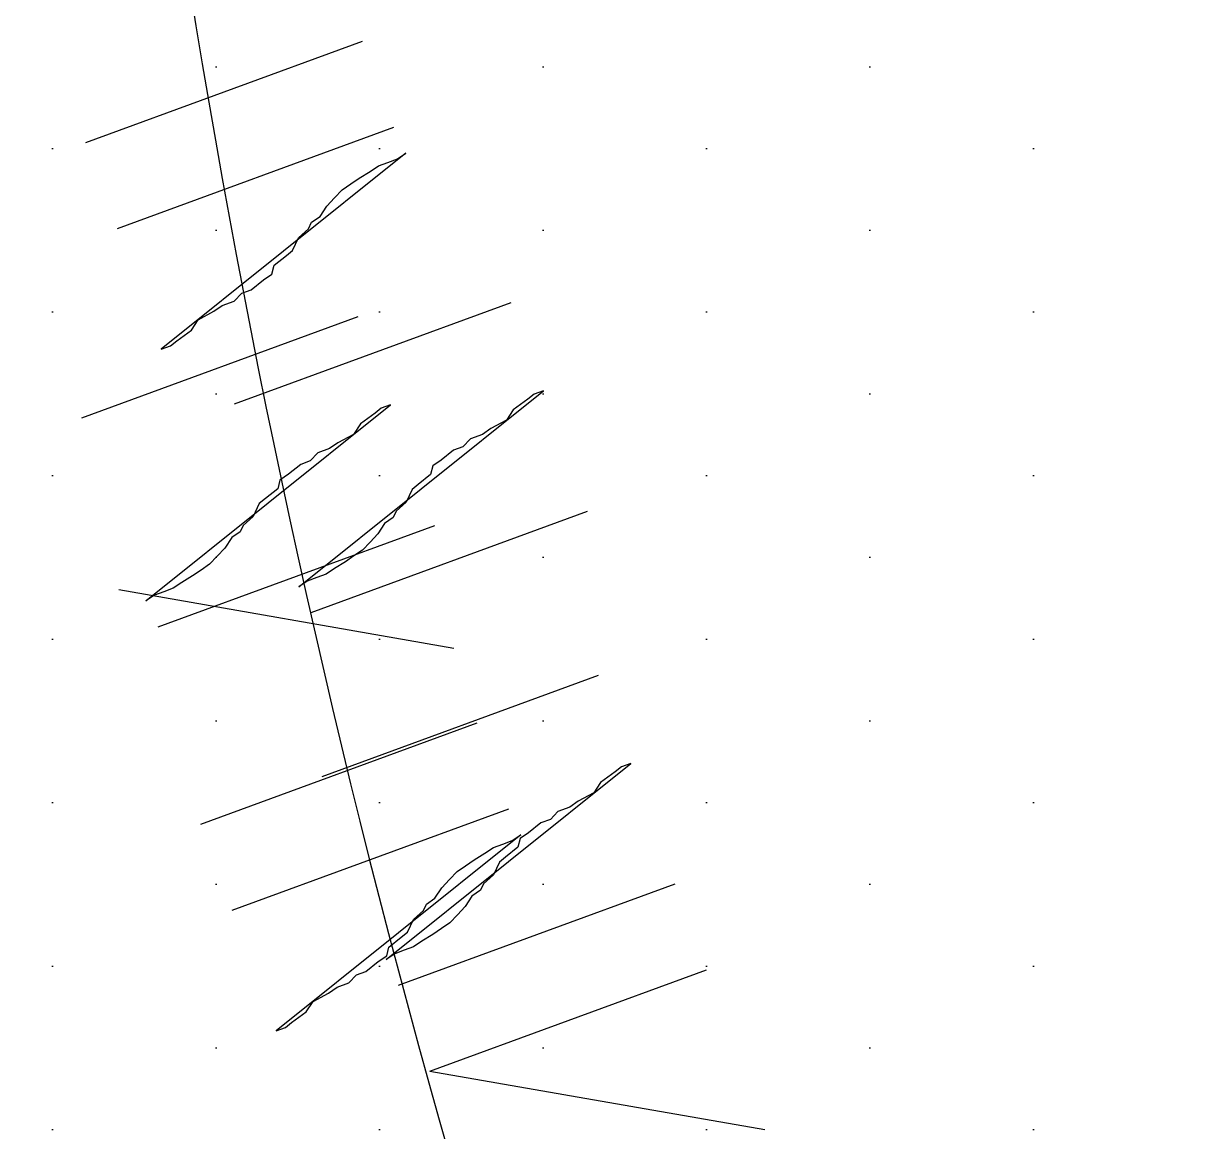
# Model space of a CAD drawing. Extents: x 3694 to 117786, y 20013 to 108631.
# Drawn here: x 25842.6 to 25922.1, y 31839.8 to 31915.6 of the extents above; entities that cross this region are included whole.
import ezdxf

# ---------------------------------------------------------------- set-up
doc = ezdxf.new("R2010")
doc.units = 0
doc.header["$LTSCALE"] = 1000
doc.header["$MEASUREMENT"] = 0
doc.layers.add('家具', color=253, linetype='Continuous')

msp = doc.modelspace()

# ---------------------------------------------------------------- hatches: boundary and pattern name
at = {"layer": '家具'}
h = msp.add_hatch(dxfattribs=at)
h.set_pattern_fill('DOTS', color=8, scale=335.28, angle=-90, style=0)
h.set_pattern_definition([(270, (-1566.307, 12540.708), (-20.955, -10.4775), [0, -20.955])])
edge = h.paths.add_edge_path()
edge.add_spline(control_points=[(25662.777, 31423.875), (25660.953, 31432.931), (25659.17, 31441.962), (25653.734, 31470.369), (25650.301, 31489.66), (25644.358, 31528.062), (25641.902, 31547.102), (25637.306, 31591.673), (25635.43, 31617.278), (25630.671, 31694.982), (25628.646, 31748.087), (25621.734, 31828.789), (25618.792, 31855.841), (25612.716, 31896.461), (25610.413, 31910.007), (25605.131, 31937.078), (25602.127, 31950.665), (25594.767, 31980.141), (25590.333, 31995.866), (25582.625, 32021.996), (25579.416, 32032.546), (25576.24, 32042.985)], knot_values=[0.007594, 0.007594, 0.007594, 0.007594, 1.009332, 1.009332, 3.166904, 3.166904, 5.324476, 5.324476, 8.146714, 8.146714, 13.786985, 13.786985, 16.607121, 16.607121, 18.017189, 18.017189, 19.427256, 19.427256, 21.1184, 21.1184, 22.28816, 22.28816, 22.28816, 22.28816], degree=3, periodic=0)
edge.add_ellipse((27492.811, 32604.789), major_axis=(-1412.244, 1412.244), ratio=1, start_angle=48.557148, end_angle=61.337437, ccw=False)
edge.add_ellipse((27492.811, 32356.958), major_axis=(-1412.244, 1412.244), ratio=1, start_angle=28.662563, end_angle=41.442852, ccw=False)
edge.add_spline(control_points=[(25576.24, 32918.763), (25579.416, 32929.201), (25582.625, 32939.752), (25590.333, 32965.882), (25594.767, 32981.607), (25602.127, 33011.082), (25605.131, 33024.669), (25610.413, 33051.74), (25612.716, 33065.287), (25618.792, 33105.906), (25621.734, 33132.958), (25626.823, 33192.378), (25628.665, 33224.642), (25630.386, 33256.515)], knot_values=[0.007594, 0.007594, 0.007594, 0.007594, 1.177354, 1.177354, 2.868498, 2.868498, 4.278566, 4.278566, 5.688634, 5.688634, 8.508769, 8.508769, 11.917873, 11.917873, 11.917873, 11.917873], degree=3, periodic=0)
edge.add_ellipse((25636.152, 33278.944), major_axis=(16.375, 16.375), ratio=1, start_angle=210.58246, end_angle=224.19648)
edge.add_ellipse((25771.723, 33642.901), major_axis=(-290.107, 290.107), ratio=1, start_angle=115.65651, end_angle=125.45708)
edge.add_ellipse((24991.425, 33119.497), major_axis=(-510.616, 510.616), ratio=1, start_angle=213.721551, end_angle=234.469816, ccw=False)
edge.add_ellipse((21224.429, 32647.692), major_axis=(-3173.046, 3173.046), ratio=1, start_angle=218.357975, end_angle=229.22468, ccw=False)
edge.add_ellipse((24683.472, 31745.345), major_axis=(-756.088, 756.088), ratio=1, start_angle=220.522212, end_angle=246.006973, ccw=False)
edge.add_ellipse((25763.129, 31635.847), major_axis=(-20.775, 20.775), ratio=1, start_angle=-17.31395, end_angle=60.65031)
edge.add_ellipse((26021.409, 31879.249), major_axis=(269.526, 269.526), ratio=1, start_angle=176.25132, end_angle=213.93034)
edge.add_ellipse((26296.874, 31659.291), major_axis=(-269.545, 269.545), ratio=1, start_angle=68.84747, end_angle=70.56357)
edge.add_ellipse((26012.173, 29992.039), major_axis=(1063.437, 1063.437), ratio=1, start_angle=47.255077, end_angle=54.694715)
edge.add_ellipse((25808.486, 31263.72), major_axis=(153.102, 153.102), ratio=1, start_angle=58.23516, end_angle=87.29579)
edge = h.paths.add_edge_path()
edge.add_ellipse((25722.494, 31307.444), major_axis=(-59.621, 59.621), ratio=1, start_angle=82.28214, end_angle=111.86653, ccw=False)
edge.add_ellipse((25771.286, 31335.437), major_axis=(99.196, 99.196), ratio=1, start_angle=154.31922, end_angle=169.30677, ccw=False)
edge.add_ellipse((25896.084, 32846.249), major_axis=(1116.039, 1116.039), ratio=1, start_angle=215.621951, end_angle=236.675883)
edge.add_spline(control_points=[(26215.496, 31300.59), (26215.694, 31298.404), (26216.548, 31288.817), (26217.136, 31278.805), (26217.991, 31269.406)], knot_values=[0, 0, 0, 0, 0.241803, 1.05283, 1.05283, 1.05283, 1.05283], degree=3, periodic=0)
edge.add_ellipse((26255.903, 31272.706), major_axis=(-26.909, 26.909), ratio=1, start_angle=49.72716, end_angle=121.22323)
edge.add_ellipse((25925.72, 35279.249), major_axis=(2868.191, 2868.191), ratio=1, start_angle=221.659547, end_angle=229.540688, ccw=False)
edge = h.paths.add_edge_path()
edge.add_ellipse((25722.494, 33654.304), major_axis=(59.621, 59.621), ratio=1, start_angle=68.13347, end_angle=97.71786, ccw=False)
edge.add_ellipse((25925.72, 29682.499), major_axis=(-2868.191, 2868.191), ratio=1, start_angle=310.455896, end_angle=318.340453, ccw=False)
edge.add_ellipse((26256.079, 33689.006), major_axis=(-26.909, 26.909), ratio=1, start_angle=-31.32365, end_angle=40.01653)
edge.add_spline(control_points=[(26218.167, 33692.312), (26217.831, 33688.615), (26217.556, 33685.18), (26217.31, 33681.917)], knot_values=[0, 0, 0, 0, 0.318986, 0.318986, 0.318986, 0.318986], degree=3, periodic=0)
edge.add_ellipse((25787.822, 30136.051), major_axis=(-2525.632, 2525.632), ratio=1, start_angle=-51.906227, end_angle=-42.875408)
edge = h.paths.add_edge_path()
edge.add_ellipse((25936.381, 33218.451), major_axis=(221.162, 221.162), ratio=1, start_angle=249.06802, end_angle=320.144, ccw=False)
edge.add_ellipse((25845.658, 32959.009), major_axis=(-155.448, 155.448), ratio=1, start_angle=155.11893, end_angle=218.17184, ccw=False)
edge.add_ellipse((26469.11, 32583.909), major_axis=(405.324, 405.324), ratio=1, start_angle=117.886425, end_angle=164.473767)
edge.add_ellipse((25759.097, 32002.767), major_axis=(258.823, 258.823), ratio=1, start_angle=319.49374, end_angle=369.80173, ccw=False)
edge.add_ellipse((26033.543, 31769.302), major_axis=(196.089, 196.089), ratio=1, start_angle=323.30763, end_angle=385.96152, ccw=False)
edge.add_ellipse((25947.612, 31313.071), major_axis=(433.678, 433.678), ratio=1, start_angle=340.121822, end_angle=369.018877, ccw=False)
edge.add_ellipse((10815.442, 32429.689), major_axis=(-11109.226, 11109.226), ratio=1, start_angle=221.285609, end_angle=221.8758327, ccw=False)
edge.add_spline(control_points=[(26493.258, 31411.896), (26486.23, 31411.454), (26479.085, 31411.354), (26471.579, 31411.634)], knot_values=[2.29351, 2.29351, 2.29351, 2.29351, 2.979733, 2.979733, 2.979733, 2.979733], degree=3, periodic=0)
edge.add_spline(control_points=[(26471.579, 31411.634), (26467.36, 31411.792), (26456.005, 31412.52), (26440.029, 31414.579), (26443.69, 31428.325), (26439.951, 31432.101), (26437.174, 31433.679)], knot_values=[2.979733, 2.979733, 2.979733, 2.979733, 3.365456, 3.990522, 4.278466, 4.605763, 4.605763, 4.605763, 4.605763], degree=3, periodic=0)
edge.add_spline(control_points=[(26437.174, 31433.679), (26434.388, 31435.261), (26430.808, 31436.41), (26427.229, 31437.558)], knot_values=[4.605763, 4.605763, 4.605763, 4.605763, 4.934211, 4.934211, 4.934211, 4.934211], degree=3, periodic=0)
edge.add_ellipse((26012.173, 29992.039), major_axis=(-1063.437, 1063.437), ratio=1, start_angle=-61.020506, end_angle=-52.795633)
edge.add_ellipse((26083.494, 31751.848), major_axis=(-212.583, 212.583), ratio=1, start_angle=161.18693, end_angle=194.36645)
edge.add_ellipse((26083.397, 31433.228), major_axis=(217.18, 217.18), ratio=1, start_angle=347.58973, end_angle=388.97478)
edge.add_ellipse((25731.362, 31559.842), major_axis=(331.087, 331.087), ratio=1, start_angle=336.10373, end_angle=362.15361)
edge.add_ellipse((26298.481, 31544.487), major_axis=(-308.614, 308.614), ratio=1, start_angle=-10.26045, end_angle=-2.05338)
edge.add_spline(control_points=[(26001.123, 31863.961), (25992.171, 31856.912), (25969.728, 31839.24), (25979.505, 31902.483), (25956.491, 31937.537), (25929.265, 31997.138), (25961.862, 32062.768), (25942.62, 32144.534), (25926.684, 32231.365), (25867.001, 32267.501), (25858.378, 32323.045), (25825.52, 32311.225), (25824.034, 32328.39), (25823.354, 32337.327)], knot_values=[28.726228, 28.726228, 28.726228, 28.726228, 29.65137, 31.045535, 32.970907, 34.80046, 37.537981, 40.132447, 43.737998, 46.299248, 47.538816, 48.20545, 48.984057, 48.984057, 48.984057, 48.984057], degree=3, periodic=0)
edge.add_ellipse((32110.242, 32499.066), major_axis=(-4446.972, 4446.972), ratio=1, start_angle=42.8462664, end_angle=46.4736959, ccw=False)
edge.add_spline(control_points=[(25825.716, 32735.411), (25827.118, 32749.297), (25830.295, 32773.805), (25873.863, 32804.819), (25894.591, 32873.398), (25930.041, 32937.043), (25918.779, 33008.53), (25955.538, 33031.184), (25987.898, 33118.038), (25988.469, 33096.799)], knot_values=[0, 0, 0, 0, 1.426784, 2.507846, 5.446644, 8.794162, 10.36551, 12.195062, 14.476347, 14.476347, 14.476347, 14.476347], degree=3, periodic=0)
edge.add_ellipse((25595.369, 33351.181), major_axis=(-331.087, 331.087), ratio=1, start_angle=192.09233, end_angle=216.81003)
edge.add_ellipse((25910.204, 33553.267), major_axis=(217.18, 217.18), ratio=1, start_angle=253.93898, end_angle=295.32403)
edge.add_ellipse((25981.505, 33242.728), major_axis=(-212.583, 212.583), ratio=1, start_angle=268.54731, end_angle=274.8553)
edge.add_ellipse((26015.71, 34854.622), major_axis=(-983.775, 983.775), ratio=1, start_angle=141.588156, end_angle=151.911973)
edge.add_spline(control_points=[(26420.433, 33523.522), (26425.943, 33525.33), (26431.453, 33527.138), (26434.042, 33530.521)], knot_values=[4.42753, 4.42753, 4.42753, 4.42753, 4.934211, 4.934211, 4.934211, 4.934211], degree=3, periodic=0)
edge.add_ellipse((25941.613, 33650.242), major_axis=(-358.343, 358.343), ratio=1, start_angle=172.18363, end_angle=211.33518, ccw=False)
h = msp.add_hatch(dxfattribs=at)
h.set_pattern_fill('DOTS', color=8, scale=178.816, angle=-90, style=0)
h.set_pattern_definition([(90, (9862.895, 42244.804), (-11.176, 5.588), [0, -11.176])])
edge = h.paths.add_edge_path(flags=17)
edge.add_ellipse((25770.758, 31940.747), major_axis=(23.26, 23.26), ratio=1, start_angle=292.77437, end_angle=342.57063, ccw=False)
edge.add_ellipse((25877.721, 31891.933), major_axis=(-59.905, 59.905), ratio=1, start_angle=-24.16555, end_angle=19.57519, ccw=False)
edge.add_ellipse((25835.654, 31926.067), major_axis=(32.95, 32.95), ratio=1, start_angle=30.15886, end_angle=95.07845)
edge = h.paths.add_edge_path(flags=17)
edge.add_ellipse((26526.175, 32025.563), major_axis=(481.375, 481.375), ratio=1, start_angle=138.853074, end_angle=139.587726)
edge.add_ellipse((25901.269, 31959.734), major_axis=(38.8, 38.8), ratio=1, start_angle=51.53939, end_angle=123.03374, ccw=False)
edge.add_ellipse((25893.156, 32035.561), major_axis=(15.128, 15.128), ratio=1, start_angle=92.9898, end_angle=229.99778, ccw=False)
edge.add_ellipse((25937.708, 31982.137), major_axis=(-64.198, 64.198), ratio=1, start_angle=-3.25647, end_angle=46.46506)
edge = h.paths.add_edge_path()
edge.add_ellipse((26109.749, 31957.636), major_axis=(-242.037, 242.037), ratio=1, start_angle=51.85022, end_angle=101.46058)
edge.add_spline(control_points=[(25920.629, 31672.333), (25928.571, 31665.752), (25938.677, 31657.376), (25947.264, 31663.005), (25948.987, 31664.594)], knot_values=[0, 0, 0, 0, 1.422385, 1.810205, 1.810205, 1.810205, 1.810205], degree=3, periodic=0)
edge.add_ellipse((26526.175, 32025.563), major_axis=(481.375, 481.375), ratio=1, start_angle=162.428635, end_angle=167.021492, ccw=False)
edge.add_ellipse((26083.138, 31971.614), major_axis=(216.102, 216.102), ratio=1, start_angle=142.0668, end_angle=193.16545, ccw=False)
edge.add_ellipse((26237.106, 32036.468), major_axis=(-331.349, 331.349), ratio=1, start_angle=14.74345, end_angle=57.62897, ccw=False)
edge.add_ellipse((26826.756, 32177.301), major_axis=(706.377, 706.377), ratio=1, start_angle=126.922376, end_angle=129.52687, ccw=False)
edge.add_spline(control_points=[(25837.699, 32317.671), (25833.979, 32317.836), (25822.702, 32315.676), (25819.811, 32303.983), (25817.86, 32296.089)], knot_values=[0, 0, 0, 0, 0.581976, 1.791185, 1.791185, 1.791185, 1.791185], degree=3, periodic=0)
edge.add_ellipse((26267.7, 32046.536), major_axis=(-363.754, 363.754), ratio=1, start_angle=15.98022, end_angle=59.60644)
edge = h.paths.add_edge_path()
edge.add_spline(control_points=[(25861.653, 32298.016), (25857.774, 32305.021), (25852.381, 32314.759), (25840.884, 32317.529), (25837.699, 32317.671)], knot_values=[1.791185, 1.791185, 1.791185, 1.791185, 3.069002, 3.567392, 3.567392, 3.567392, 3.567392], degree=3, periodic=0)
edge.add_ellipse((26826.756, 32177.301), major_axis=(-706.377, 706.377), ratio=1, start_angle=36.922376, end_angle=39.52687)
edge.add_ellipse((25526.807, 32018.323), major_axis=(-281.069, 281.069), ratio=1, start_angle=221.0682, end_angle=264.76642, ccw=False)
edge.add_ellipse((25520.806, 31853.573), major_axis=(-300.796, 300.796), ratio=1, start_angle=205.55674, end_angle=243.85776, ccw=False)
edge.add_ellipse((26526.175, 32025.563), major_axis=(481.375, 481.375), ratio=1, start_angle=162.428635, end_angle=167.021492)
edge.add_spline(control_points=[(25948.987, 31664.594), (25951.602, 31667.007), (25958.73, 31677.025), (25961.856, 31686.854), (25963.954, 31693.448)], knot_values=[1.810205, 1.810205, 1.810205, 1.810205, 2.398758, 3.598447, 3.598447, 3.598447, 3.598447], degree=3, periodic=0)
edge.add_ellipse((25593.651, 31811.451), major_axis=(-274.817, 274.817), ratio=1, start_angle=207.32467, end_angle=252.14849)
edge.add_ellipse((25649.199, 32080.136), major_axis=(-215.184, 215.184), ratio=1, start_angle=207.53249, end_angle=270.7223)

# ---------------------------------------------------------------- linework, layer by layer
at = {"layer": '家具', "color": 8, "linetype": 'Continuous'}
for p, q in [((25865.736, 31914.329, 0), (25846.833, 31907.403, 0)), ((25865.736, 31914.329, 0), (25846.833, 31907.403, 0)), ((25865.736, 31914.329, 0), (25846.833, 31907.403, 0)), ((25865.736, 31914.329, 0), (25846.833, 31907.403, 0)), ((25867.889, 31908.452, 0), (25848.986, 31901.526, 0)), ((25867.889, 31908.452, 0), (25848.986, 31901.526, 0)), ((25867.889, 31908.452, 0), (25848.986, 31901.526, 0)), ((25867.889, 31908.452, 0), (25848.986, 31901.526, 0)), ((25868.733, 31906.693, 0), (25852.003, 31893.29, 0)), ((25868.733, 31906.693, 0), (25852.003, 31893.29, 0)), ((25868.733, 31906.693, 0), (25852.003, 31893.29, 0)), ((25868.733, 31906.693, 0), (25852.003, 31893.29, 0)), ((25866.868, 31905.828, 0), (25867.509, 31906.063, 0)), ((25866.868, 31905.828, 0), (25867.509, 31906.063, 0)), ((25866.868, 31905.828, 0), (25867.509, 31906.063, 0)), ((25866.868, 31905.828, 0), (25867.509, 31906.063, 0)), ((25867.509, 31906.063, 0), (25868.151, 31906.298, 0)), ((25867.509, 31906.063, 0), (25868.151, 31906.298, 0)), ((25867.509, 31906.063, 0), (25868.151, 31906.298, 0)), ((25867.509, 31906.063, 0), (25868.151, 31906.298, 0)), ((25868.151, 31906.298, 0), (25868.733, 31906.693, 0)), ((25868.151, 31906.298, 0), (25868.733, 31906.693, 0)), ((25868.151, 31906.298, 0), (25868.733, 31906.693, 0)), ((25868.151, 31906.298, 0), (25868.733, 31906.693, 0)), ((25865.543, 31904.979, 0), (25866.285, 31905.433, 0)), ((25865.543, 31904.979, 0), (25866.285, 31905.433, 0)), ((25865.543, 31904.979, 0), (25866.285, 31905.433, 0)), ((25865.543, 31904.979, 0), (25866.285, 31905.433, 0)), ((25866.285, 31905.433, 0), (25866.868, 31905.828, 0)), ((25866.285, 31905.433, 0), (25866.868, 31905.828, 0)), ((25866.285, 31905.433, 0), (25866.868, 31905.828, 0)), ((25866.285, 31905.433, 0), (25866.868, 31905.828, 0)), ((25864.378, 31904.188, 0), (25864.96, 31904.584, 0)), ((25864.378, 31904.188, 0), (25864.96, 31904.584, 0)), ((25864.378, 31904.188, 0), (25864.96, 31904.584, 0)), ((25864.378, 31904.188, 0), (25864.96, 31904.584, 0)), ((25864.96, 31904.584, 0), (25865.543, 31904.979, 0)), ((25864.96, 31904.584, 0), (25865.543, 31904.979, 0)), ((25864.96, 31904.584, 0), (25865.543, 31904.979, 0)), ((25864.96, 31904.584, 0), (25865.543, 31904.979, 0)), ((25863.33, 31903.077, 0), (25863.854, 31903.633, 0)), ((25863.33, 31903.077, 0), (25863.854, 31903.633, 0)), ((25863.33, 31903.077, 0), (25863.854, 31903.633, 0)), ((25863.33, 31903.077, 0), (25863.854, 31903.633, 0)), ((25863.854, 31903.633, 0), (25864.378, 31904.188, 0)), ((25863.854, 31903.633, 0), (25864.378, 31904.188, 0)), ((25863.854, 31903.633, 0), (25864.378, 31904.188, 0)), ((25863.854, 31903.633, 0), (25864.378, 31904.188, 0)), ((25862.865, 31902.361, 0), (25863.33, 31903.077, 0)), ((25862.865, 31902.361, 0), (25863.33, 31903.077, 0)), ((25862.865, 31902.361, 0), (25863.33, 31903.077, 0)), ((25862.865, 31902.361, 0), (25863.33, 31903.077, 0)), ((25862.282, 31901.966, 0), (25862.865, 31902.361, 0)), ((25862.282, 31901.966, 0), (25862.865, 31902.361, 0)), ((25862.282, 31901.966, 0), (25862.865, 31902.361, 0)), ((25862.282, 31901.966, 0), (25862.865, 31902.361, 0)), ((25861.395, 31900.913, 0), (25862.079, 31901.527, 0)), ((25861.395, 31900.913, 0), (25862.079, 31901.527, 0)), ((25861.395, 31900.913, 0), (25862.079, 31901.527, 0)), ((25861.395, 31900.913, 0), (25862.079, 31901.527, 0)), ((25862.079, 31901.527, 0), (25862.282, 31901.966, 0)), ((25862.079, 31901.527, 0), (25862.282, 31901.966, 0)), ((25862.079, 31901.527, 0), (25862.282, 31901.966, 0)), ((25862.079, 31901.527, 0), (25862.282, 31901.966, 0)), ((25860.988, 31900.037, 0), (25861.395, 31900.913, 0)), ((25860.988, 31900.037, 0), (25861.395, 31900.913, 0)), ((25860.988, 31900.037, 0), (25861.395, 31900.913, 0)), ((25860.988, 31900.037, 0), (25861.395, 31900.913, 0)), ((25859.721, 31899.027, 0), (25860.566, 31899.7, 0)), ((25859.721, 31899.027, 0), (25860.566, 31899.7, 0)), ((25859.721, 31899.027, 0), (25860.566, 31899.7, 0)), ((25859.721, 31899.027, 0), (25860.566, 31899.7, 0)), ((25860.566, 31899.7, 0), (25860.988, 31900.037, 0)), ((25860.566, 31899.7, 0), (25860.988, 31900.037, 0)), ((25860.566, 31899.7, 0), (25860.988, 31900.037, 0)), ((25860.566, 31899.7, 0), (25860.988, 31900.037, 0)), ((25859.577, 31898.428, 0), (25859.721, 31899.027, 0)), ((25859.577, 31898.428, 0), (25859.721, 31899.027, 0)), ((25859.577, 31898.428, 0), (25859.721, 31899.027, 0)), ((25859.577, 31898.428, 0), (25859.721, 31899.027, 0)), ((25858.994, 31898.033, 0), (25859.577, 31898.428, 0)), ((25858.994, 31898.033, 0), (25859.577, 31898.428, 0)), ((25858.994, 31898.033, 0), (25859.577, 31898.428, 0)), ((25858.994, 31898.033, 0), (25859.577, 31898.428, 0)), ((25857.508, 31897.125, 0), (25858.15, 31897.36, 0)), ((25857.508, 31897.125, 0), (25858.15, 31897.36, 0)), ((25857.508, 31897.125, 0), (25858.15, 31897.36, 0)), ((25857.508, 31897.125, 0), (25858.15, 31897.36, 0)), ((25858.15, 31897.36, 0), (25858.994, 31898.033, 0)), ((25858.15, 31897.36, 0), (25858.994, 31898.033, 0)), ((25858.15, 31897.36, 0), (25858.994, 31898.033, 0)), ((25858.15, 31897.36, 0), (25858.994, 31898.033, 0)), ((25856.183, 31896.276, 0), (25856.984, 31896.57, 0)), ((25856.183, 31896.276, 0), (25856.984, 31896.57, 0)), ((25856.183, 31896.276, 0), (25856.984, 31896.57, 0)), ((25856.183, 31896.276, 0), (25856.984, 31896.57, 0)), ((25856.984, 31896.57, 0), (25857.508, 31897.125, 0)), ((25856.984, 31896.57, 0), (25857.508, 31897.125, 0)), ((25856.984, 31896.57, 0), (25857.508, 31897.125, 0)), ((25856.984, 31896.57, 0), (25857.508, 31897.125, 0)), ((25857.028, 31889.567, 0), (25875.931, 31896.492, 0)), ((25857.028, 31889.567, 0), (25875.931, 31896.492, 0)), ((25857.028, 31889.567, 0), (25875.931, 31896.492, 0)), ((25857.028, 31889.567, 0), (25875.931, 31896.492, 0)), ((25854.537, 31895.31, 0), (25855.6, 31895.881, 0)), ((25854.537, 31895.31, 0), (25855.6, 31895.881, 0)), ((25854.537, 31895.31, 0), (25855.6, 31895.881, 0)), ((25854.537, 31895.31, 0), (25855.6, 31895.881, 0)), ((25855.6, 31895.881, 0), (25856.183, 31896.276, 0)), ((25855.6, 31895.881, 0), (25856.183, 31896.276, 0)), ((25855.6, 31895.881, 0), (25856.183, 31896.276, 0)), ((25855.6, 31895.881, 0), (25856.183, 31896.276, 0)), ((25846.575, 31888.599, 0), (25865.478, 31895.525, 0)), ((25846.575, 31888.599, 0), (25865.478, 31895.525, 0)), ((25846.575, 31888.599, 0), (25865.478, 31895.525, 0)), ((25846.575, 31888.599, 0), (25865.478, 31895.525, 0)), ((25854.072, 31894.593, 0), (25854.537, 31895.31, 0)), ((25854.072, 31894.593, 0), (25854.537, 31895.31, 0)), ((25854.072, 31894.593, 0), (25854.537, 31895.31, 0)), ((25854.072, 31894.593, 0), (25854.537, 31895.31, 0)), ((25853.067, 31893.862, 0), (25854.072, 31894.593, 0)), ((25853.067, 31893.862, 0), (25854.072, 31894.593, 0)), ((25853.067, 31893.862, 0), (25854.072, 31894.593, 0)), ((25853.067, 31893.862, 0), (25854.072, 31894.593, 0)), ((25852.003, 31893.29, 0), (25852.645, 31893.525, 0)), ((25852.003, 31893.29, 0), (25852.645, 31893.525, 0)), ((25852.003, 31893.29, 0), (25852.645, 31893.525, 0)), ((25852.003, 31893.29, 0), (25852.645, 31893.525, 0)), ((25852.645, 31893.525, 0), (25853.067, 31893.862, 0)), ((25852.645, 31893.525, 0), (25853.067, 31893.862, 0)), ((25852.645, 31893.525, 0), (25853.067, 31893.862, 0)), ((25852.645, 31893.525, 0), (25853.067, 31893.862, 0)), ((25861.411, 31877.053, 0), (25878.142, 31890.457, 0)), ((25861.411, 31877.053, 0), (25878.142, 31890.457, 0)), ((25861.411, 31877.053, 0), (25878.142, 31890.457, 0)), ((25861.411, 31877.053, 0), (25878.142, 31890.457, 0)), ((25877.501, 31890.222, 0), (25877.078, 31889.886, 0)), ((25877.501, 31890.222, 0), (25877.078, 31889.886, 0)), ((25877.501, 31890.222, 0), (25877.078, 31889.886, 0)), ((25877.501, 31890.222, 0), (25877.078, 31889.886, 0)), ((25878.142, 31890.457, 0), (25877.501, 31890.222, 0)), ((25878.142, 31890.457, 0), (25877.501, 31890.222, 0)), ((25878.142, 31890.457, 0), (25877.501, 31890.222, 0)), ((25878.142, 31890.457, 0), (25877.501, 31890.222, 0)), ((25850.959, 31876.086, 0), (25867.69, 31889.49, 0)), ((25850.959, 31876.086, 0), (25867.69, 31889.49, 0)), ((25850.959, 31876.086, 0), (25867.69, 31889.49, 0)), ((25850.959, 31876.086, 0), (25867.69, 31889.49, 0)), ((25867.69, 31889.49, 0), (25867.048, 31889.255, 0)), ((25867.69, 31889.49, 0), (25867.048, 31889.255, 0)), ((25867.69, 31889.49, 0), (25867.048, 31889.255, 0)), ((25867.69, 31889.49, 0), (25867.048, 31889.255, 0)), ((25877.078, 31889.886, 0), (25876.073, 31889.154, 0)), ((25877.078, 31889.886, 0), (25876.073, 31889.154, 0)), ((25877.078, 31889.886, 0), (25876.073, 31889.154, 0)), ((25877.078, 31889.886, 0), (25876.073, 31889.154, 0)), ((25866.626, 31888.918, 0), (25865.621, 31888.186, 0)), ((25866.626, 31888.918, 0), (25865.621, 31888.186, 0)), ((25866.626, 31888.918, 0), (25865.621, 31888.186, 0)), ((25866.626, 31888.918, 0), (25865.621, 31888.186, 0)), ((25867.048, 31889.255, 0), (25866.626, 31888.918, 0)), ((25867.048, 31889.255, 0), (25866.626, 31888.918, 0)), ((25867.048, 31889.255, 0), (25866.626, 31888.918, 0)), ((25867.048, 31889.255, 0), (25866.626, 31888.918, 0)), ((25876.073, 31889.154, 0), (25875.608, 31888.438, 0)), ((25876.073, 31889.154, 0), (25875.608, 31888.438, 0)), ((25876.073, 31889.154, 0), (25875.608, 31888.438, 0)), ((25876.073, 31889.154, 0), (25875.608, 31888.438, 0)), ((25865.621, 31888.186, 0), (25865.156, 31887.47, 0)), ((25865.621, 31888.186, 0), (25865.156, 31887.47, 0)), ((25865.621, 31888.186, 0), (25865.156, 31887.47, 0)), ((25865.621, 31888.186, 0), (25865.156, 31887.47, 0)), ((25874.545, 31887.866, 0), (25873.962, 31887.471, 0)), ((25874.545, 31887.866, 0), (25873.962, 31887.471, 0)), ((25874.545, 31887.866, 0), (25873.962, 31887.471, 0)), ((25874.545, 31887.866, 0), (25873.962, 31887.471, 0)), ((25875.608, 31888.438, 0), (25874.545, 31887.866, 0)), ((25875.608, 31888.438, 0), (25874.545, 31887.866, 0)), ((25875.608, 31888.438, 0), (25874.545, 31887.866, 0)), ((25875.608, 31888.438, 0), (25874.545, 31887.866, 0)), ((25865.156, 31887.47, 0), (25864.092, 31886.898, 0)), ((25865.156, 31887.47, 0), (25864.092, 31886.898, 0)), ((25865.156, 31887.47, 0), (25864.092, 31886.898, 0)), ((25865.156, 31887.47, 0), (25864.092, 31886.898, 0)), ((25873.16, 31887.177, 0), (25872.636, 31886.622, 0)), ((25873.16, 31887.177, 0), (25872.636, 31886.622, 0)), ((25873.16, 31887.177, 0), (25872.636, 31886.622, 0)), ((25873.16, 31887.177, 0), (25872.636, 31886.622, 0)), ((25873.962, 31887.471, 0), (25873.16, 31887.177, 0)), ((25873.962, 31887.471, 0), (25873.16, 31887.177, 0)), ((25873.962, 31887.471, 0), (25873.16, 31887.177, 0)), ((25873.962, 31887.471, 0), (25873.16, 31887.177, 0)), ((25862.708, 31886.209, 0), (25862.184, 31885.655, 0)), ((25862.708, 31886.209, 0), (25862.184, 31885.655, 0)), ((25862.708, 31886.209, 0), (25862.184, 31885.655, 0)), ((25862.708, 31886.209, 0), (25862.184, 31885.655, 0)), ((25863.51, 31886.503, 0), (25862.708, 31886.209, 0)), ((25863.51, 31886.503, 0), (25862.708, 31886.209, 0)), ((25863.51, 31886.503, 0), (25862.708, 31886.209, 0)), ((25863.51, 31886.503, 0), (25862.708, 31886.209, 0)), ((25864.092, 31886.898, 0), (25863.51, 31886.503, 0)), ((25864.092, 31886.898, 0), (25863.51, 31886.503, 0)), ((25864.092, 31886.898, 0), (25863.51, 31886.503, 0)), ((25864.092, 31886.898, 0), (25863.51, 31886.503, 0)), ((25871.995, 31886.387, 0), (25871.15, 31885.714, 0)), ((25871.995, 31886.387, 0), (25871.15, 31885.714, 0)), ((25871.995, 31886.387, 0), (25871.15, 31885.714, 0)), ((25871.995, 31886.387, 0), (25871.15, 31885.714, 0)), ((25872.636, 31886.622, 0), (25871.995, 31886.387, 0)), ((25872.636, 31886.622, 0), (25871.995, 31886.387, 0)), ((25872.636, 31886.622, 0), (25871.995, 31886.387, 0)), ((25872.636, 31886.622, 0), (25871.995, 31886.387, 0)), ((25861.542, 31885.42, 0), (25860.698, 31884.746, 0)), ((25861.542, 31885.42, 0), (25860.698, 31884.746, 0)), ((25861.542, 31885.42, 0), (25860.698, 31884.746, 0)), ((25861.542, 31885.42, 0), (25860.698, 31884.746, 0)), ((25862.184, 31885.655, 0), (25861.542, 31885.42, 0)), ((25862.184, 31885.655, 0), (25861.542, 31885.42, 0)), ((25862.184, 31885.655, 0), (25861.542, 31885.42, 0)), ((25862.184, 31885.655, 0), (25861.542, 31885.42, 0)), ((25871.15, 31885.714, 0), (25870.567, 31885.319, 0)), ((25871.15, 31885.714, 0), (25870.567, 31885.319, 0)), ((25871.15, 31885.714, 0), (25870.567, 31885.319, 0)), ((25871.15, 31885.714, 0), (25870.567, 31885.319, 0)), ((25860.698, 31884.746, 0), (25860.115, 31884.351, 0)), ((25860.698, 31884.746, 0), (25860.115, 31884.351, 0)), ((25860.698, 31884.746, 0), (25860.115, 31884.351, 0)), ((25860.698, 31884.746, 0), (25860.115, 31884.351, 0)), ((25870.423, 31884.72, 0), (25869.579, 31884.047, 0)), ((25870.423, 31884.72, 0), (25869.579, 31884.047, 0)), ((25870.423, 31884.72, 0), (25869.579, 31884.047, 0)), ((25870.423, 31884.72, 0), (25869.579, 31884.047, 0)), ((25870.567, 31885.319, 0), (25870.423, 31884.72, 0)), ((25870.567, 31885.319, 0), (25870.423, 31884.72, 0)), ((25870.567, 31885.319, 0), (25870.423, 31884.72, 0)), ((25870.567, 31885.319, 0), (25870.423, 31884.72, 0)), ((25859.971, 31883.753, 0), (25859.127, 31883.08, 0)), ((25859.971, 31883.753, 0), (25859.127, 31883.08, 0)), ((25859.971, 31883.753, 0), (25859.127, 31883.08, 0)), ((25859.971, 31883.753, 0), (25859.127, 31883.08, 0)), ((25860.115, 31884.351, 0), (25859.971, 31883.753, 0)), ((25860.115, 31884.351, 0), (25859.971, 31883.753, 0)), ((25860.115, 31884.351, 0), (25859.971, 31883.753, 0)), ((25860.115, 31884.351, 0), (25859.971, 31883.753, 0)), ((25869.579, 31884.047, 0), (25869.157, 31883.711, 0)), ((25869.579, 31884.047, 0), (25869.157, 31883.711, 0)), ((25869.579, 31884.047, 0), (25869.157, 31883.711, 0)), ((25869.579, 31884.047, 0), (25869.157, 31883.711, 0)), ((25859.127, 31883.08, 0), (25858.704, 31882.743, 0)), ((25859.127, 31883.08, 0), (25858.704, 31882.743, 0)), ((25859.127, 31883.08, 0), (25858.704, 31882.743, 0)), ((25859.127, 31883.08, 0), (25858.704, 31882.743, 0)), ((25869.157, 31883.711, 0), (25868.751, 31882.834, 0)), ((25869.157, 31883.711, 0), (25868.751, 31882.834, 0)), ((25869.157, 31883.711, 0), (25868.751, 31882.834, 0)), ((25869.157, 31883.711, 0), (25868.751, 31882.834, 0)), ((25858.704, 31882.743, 0), (25858.298, 31881.867, 0)), ((25858.704, 31882.743, 0), (25858.298, 31881.867, 0)), ((25858.704, 31882.743, 0), (25858.298, 31881.867, 0)), ((25858.704, 31882.743, 0), (25858.298, 31881.867, 0)), ((25862.256, 31875.295, 0), (25881.16, 31882.221, 0)), ((25862.256, 31875.295, 0), (25881.16, 31882.221, 0)), ((25862.256, 31875.295, 0), (25881.16, 31882.221, 0)), ((25862.256, 31875.295, 0), (25881.16, 31882.221, 0)), ((25868.066, 31882.22, 0), (25867.863, 31881.782, 0)), ((25868.066, 31882.22, 0), (25867.863, 31881.782, 0)), ((25868.066, 31882.22, 0), (25867.863, 31881.782, 0)), ((25868.066, 31882.22, 0), (25867.863, 31881.782, 0)), ((25868.751, 31882.834, 0), (25868.066, 31882.22, 0)), ((25868.751, 31882.834, 0), (25868.066, 31882.22, 0)), ((25868.751, 31882.834, 0), (25868.066, 31882.22, 0)), ((25868.751, 31882.834, 0), (25868.066, 31882.22, 0)), ((25858.298, 31881.867, 0), (25857.614, 31881.252, 0)), ((25858.298, 31881.867, 0), (25857.614, 31881.252, 0)), ((25858.298, 31881.867, 0), (25857.614, 31881.252, 0)), ((25858.298, 31881.867, 0), (25857.614, 31881.252, 0)), ((25867.281, 31881.386, 0), (25866.815, 31880.67, 0)), ((25867.281, 31881.386, 0), (25866.815, 31880.67, 0)), ((25867.281, 31881.386, 0), (25866.815, 31880.67, 0)), ((25867.281, 31881.386, 0), (25866.815, 31880.67, 0)), ((25867.863, 31881.782, 0), (25867.281, 31881.386, 0)), ((25867.863, 31881.782, 0), (25867.281, 31881.386, 0)), ((25867.863, 31881.782, 0), (25867.281, 31881.386, 0)), ((25867.863, 31881.782, 0), (25867.281, 31881.386, 0)), ((25851.804, 31874.327, 0), (25870.707, 31881.253, 0)), ((25851.804, 31874.327, 0), (25870.707, 31881.253, 0)), ((25851.804, 31874.327, 0), (25870.707, 31881.253, 0)), ((25851.804, 31874.327, 0), (25870.707, 31881.253, 0)), ((25857.411, 31880.814, 0), (25856.828, 31880.419, 0)), ((25857.411, 31880.814, 0), (25856.828, 31880.419, 0)), ((25857.411, 31880.814, 0), (25856.828, 31880.419, 0)), ((25857.411, 31880.814, 0), (25856.828, 31880.419, 0)), ((25857.614, 31881.252, 0), (25857.411, 31880.814, 0)), ((25857.614, 31881.252, 0), (25857.411, 31880.814, 0)), ((25857.614, 31881.252, 0), (25857.411, 31880.814, 0)), ((25857.614, 31881.252, 0), (25857.411, 31880.814, 0)), ((25866.815, 31880.67, 0), (25866.291, 31880.115, 0)), ((25866.815, 31880.67, 0), (25866.291, 31880.115, 0)), ((25866.815, 31880.67, 0), (25866.291, 31880.115, 0)), ((25866.815, 31880.67, 0), (25866.291, 31880.115, 0)), ((25856.828, 31880.419, 0), (25856.363, 31879.703, 0)), ((25856.828, 31880.419, 0), (25856.363, 31879.703, 0)), ((25856.828, 31880.419, 0), (25856.363, 31879.703, 0)), ((25856.828, 31880.419, 0), (25856.363, 31879.703, 0)), ((25866.291, 31880.115, 0), (25865.768, 31879.559, 0)), ((25866.291, 31880.115, 0), (25865.768, 31879.559, 0)), ((25866.291, 31880.115, 0), (25865.768, 31879.559, 0)), ((25866.291, 31880.115, 0), (25865.768, 31879.559, 0)), ((25855.839, 31879.147, 0), (25855.315, 31878.591, 0)), ((25855.839, 31879.147, 0), (25855.315, 31878.591, 0)), ((25855.839, 31879.147, 0), (25855.315, 31878.591, 0)), ((25855.839, 31879.147, 0), (25855.315, 31878.591, 0)), ((25856.363, 31879.703, 0), (25855.839, 31879.147, 0)), ((25856.363, 31879.703, 0), (25855.839, 31879.147, 0)), ((25856.363, 31879.703, 0), (25855.839, 31879.147, 0)), ((25856.363, 31879.703, 0), (25855.839, 31879.147, 0)), ((25865.185, 31879.164, 0), (25864.602, 31878.768, 0)), ((25865.185, 31879.164, 0), (25864.602, 31878.768, 0)), ((25865.185, 31879.164, 0), (25864.602, 31878.768, 0)), ((25865.185, 31879.164, 0), (25864.602, 31878.768, 0)), ((25865.768, 31879.559, 0), (25865.185, 31879.164, 0)), ((25865.768, 31879.559, 0), (25865.185, 31879.164, 0)), ((25865.768, 31879.559, 0), (25865.185, 31879.164, 0)), ((25865.768, 31879.559, 0), (25865.185, 31879.164, 0)), ((25854.732, 31878.196, 0), (25854.15, 31877.801, 0)), ((25854.732, 31878.196, 0), (25854.15, 31877.801, 0)), ((25854.732, 31878.196, 0), (25854.15, 31877.801, 0)), ((25854.732, 31878.196, 0), (25854.15, 31877.801, 0)), ((25855.315, 31878.591, 0), (25854.732, 31878.196, 0)), ((25855.315, 31878.591, 0), (25854.732, 31878.196, 0)), ((25855.315, 31878.591, 0), (25854.732, 31878.196, 0)), ((25855.315, 31878.591, 0), (25854.732, 31878.196, 0)), ((25863.859, 31878.314, 0), (25863.277, 31877.919, 0)), ((25863.859, 31878.314, 0), (25863.277, 31877.919, 0)), ((25863.859, 31878.314, 0), (25863.277, 31877.919, 0)), ((25863.859, 31878.314, 0), (25863.277, 31877.919, 0)), ((25864.602, 31878.768, 0), (25863.859, 31878.314, 0)), ((25864.602, 31878.768, 0), (25863.859, 31878.314, 0)), ((25864.602, 31878.768, 0), (25863.859, 31878.314, 0)), ((25864.602, 31878.768, 0), (25863.859, 31878.314, 0)), ((25854.15, 31877.801, 0), (25853.407, 31877.347, 0)), ((25854.15, 31877.801, 0), (25853.407, 31877.347, 0)), ((25854.15, 31877.801, 0), (25853.407, 31877.347, 0)), ((25854.15, 31877.801, 0), (25853.407, 31877.347, 0)), ((25861.994, 31877.449, 0), (25861.411, 31877.053, 0)), ((25861.994, 31877.449, 0), (25861.411, 31877.053, 0)), ((25861.994, 31877.449, 0), (25861.411, 31877.053, 0)), ((25861.994, 31877.449, 0), (25861.411, 31877.053, 0)), ((25862.635, 31877.684, 0), (25861.994, 31877.449, 0)), ((25862.635, 31877.684, 0), (25861.994, 31877.449, 0)), ((25862.635, 31877.684, 0), (25861.994, 31877.449, 0)), ((25862.635, 31877.684, 0), (25861.994, 31877.449, 0)), ((25863.277, 31877.919, 0), (25862.635, 31877.684, 0)), ((25863.277, 31877.919, 0), (25862.635, 31877.684, 0)), ((25863.277, 31877.919, 0), (25862.635, 31877.684, 0)), ((25863.277, 31877.919, 0), (25862.635, 31877.684, 0)), ((25849.108, 31876.859, 0), (25872.01, 31872.871, 0)), ((25849.108, 31876.859, 0), (25872.01, 31872.871, 0)), ((25849.108, 31876.859, 0), (25872.01, 31872.871, 0)), ((25852.183, 31876.716, 0), (25851.541, 31876.481, 0)), ((25852.183, 31876.716, 0), (25851.541, 31876.481, 0)), ((25852.183, 31876.716, 0), (25851.541, 31876.481, 0)), ((25852.183, 31876.716, 0), (25851.541, 31876.481, 0)), ((25852.824, 31876.951, 0), (25852.183, 31876.716, 0)), ((25852.824, 31876.951, 0), (25852.183, 31876.716, 0)), ((25852.824, 31876.951, 0), (25852.183, 31876.716, 0)), ((25852.824, 31876.951, 0), (25852.183, 31876.716, 0)), ((25853.407, 31877.347, 0), (25852.824, 31876.951, 0)), ((25853.407, 31877.347, 0), (25852.824, 31876.951, 0)), ((25853.407, 31877.347, 0), (25852.824, 31876.951, 0)), ((25853.407, 31877.347, 0), (25852.824, 31876.951, 0)), ((25851.541, 31876.481, 0), (25850.959, 31876.086, 0)), ((25851.541, 31876.481, 0), (25850.959, 31876.086, 0)), ((25851.541, 31876.481, 0), (25850.959, 31876.086, 0)), ((25851.541, 31876.481, 0), (25850.959, 31876.086, 0)), ((25863.002, 31864.098, 0), (25881.905, 31871.023, 0)), ((25863.002, 31864.098, 0), (25881.905, 31871.023, 0)), ((25863.002, 31864.098, 0), (25881.905, 31871.023, 0)), ((25863.002, 31864.098, 0), (25881.905, 31871.023, 0)), ((25873.589, 31867.736, 0), (25854.685, 31860.81, 0)), ((25873.589, 31867.736, 0), (25854.685, 31860.81, 0)), ((25873.589, 31867.736, 0), (25854.685, 31860.81, 0)), ((25873.589, 31867.736, 0), (25854.685, 31860.81, 0)), ((25867.385, 31851.585, 0), (25884.116, 31864.988, 0)), ((25867.385, 31851.585, 0), (25884.116, 31864.988, 0)), ((25867.385, 31851.585, 0), (25884.116, 31864.988, 0)), ((25867.385, 31851.585, 0), (25884.116, 31864.988, 0)), ((25883.475, 31864.753, 0), (25883.052, 31864.417, 0)), ((25883.475, 31864.753, 0), (25883.052, 31864.417, 0)), ((25883.475, 31864.753, 0), (25883.052, 31864.417, 0)), ((25883.475, 31864.753, 0), (25883.052, 31864.417, 0)), ((25884.116, 31864.988, 0), (25883.475, 31864.753, 0)), ((25884.116, 31864.988, 0), (25883.475, 31864.753, 0)), ((25884.116, 31864.988, 0), (25883.475, 31864.753, 0)), ((25884.116, 31864.988, 0), (25883.475, 31864.753, 0)), ((25883.052, 31864.417, 0), (25882.047, 31863.685, 0)), ((25883.052, 31864.417, 0), (25882.047, 31863.685, 0)), ((25883.052, 31864.417, 0), (25882.047, 31863.685, 0)), ((25883.052, 31864.417, 0), (25882.047, 31863.685, 0)), ((25882.047, 31863.685, 0), (25881.582, 31862.969, 0)), ((25882.047, 31863.685, 0), (25881.582, 31862.969, 0)), ((25882.047, 31863.685, 0), (25881.582, 31862.969, 0)), ((25882.047, 31863.685, 0), (25881.582, 31862.969, 0)), ((25880.519, 31862.397, 0), (25879.936, 31862.002, 0)), ((25880.519, 31862.397, 0), (25879.936, 31862.002, 0)), ((25880.519, 31862.397, 0), (25879.936, 31862.002, 0)), ((25880.519, 31862.397, 0), (25879.936, 31862.002, 0)), ((25881.582, 31862.969, 0), (25880.519, 31862.397, 0)), ((25881.582, 31862.969, 0), (25880.519, 31862.397, 0)), ((25881.582, 31862.969, 0), (25880.519, 31862.397, 0)), ((25881.582, 31862.969, 0), (25880.519, 31862.397, 0)), ((25875.742, 31861.859, 0), (25856.839, 31854.934, 0)), ((25875.742, 31861.859, 0), (25856.839, 31854.934, 0)), ((25875.742, 31861.859, 0), (25856.839, 31854.934, 0)), ((25875.742, 31861.859, 0), (25856.839, 31854.934, 0)), ((25879.134, 31861.708, 0), (25878.61, 31861.153, 0)), ((25879.134, 31861.708, 0), (25878.61, 31861.153, 0)), ((25879.134, 31861.708, 0), (25878.61, 31861.153, 0)), ((25879.134, 31861.708, 0), (25878.61, 31861.153, 0)), ((25879.936, 31862.002, 0), (25879.134, 31861.708, 0)), ((25879.936, 31862.002, 0), (25879.134, 31861.708, 0)), ((25879.936, 31862.002, 0), (25879.134, 31861.708, 0)), ((25879.936, 31862.002, 0), (25879.134, 31861.708, 0)), ((25877.969, 31860.918, 0), (25877.124, 31860.245, 0)), ((25877.969, 31860.918, 0), (25877.124, 31860.245, 0)), ((25877.969, 31860.918, 0), (25877.124, 31860.245, 0)), ((25877.969, 31860.918, 0), (25877.124, 31860.245, 0)), ((25878.61, 31861.153, 0), (25877.969, 31860.918, 0)), ((25878.61, 31861.153, 0), (25877.969, 31860.918, 0)), ((25878.61, 31861.153, 0), (25877.969, 31860.918, 0)), ((25878.61, 31861.153, 0), (25877.969, 31860.918, 0)), ((25876.586, 31860.101, 0), (25859.856, 31846.697, 0)), ((25876.586, 31860.101, 0), (25859.856, 31846.697, 0)), ((25876.586, 31860.101, 0), (25859.856, 31846.697, 0)), ((25876.586, 31860.101, 0), (25859.856, 31846.697, 0)), ((25876.003, 31859.705, 0), (25876.586, 31860.101, 0)), ((25876.003, 31859.705, 0), (25876.586, 31860.101, 0)), ((25876.003, 31859.705, 0), (25876.586, 31860.101, 0)), ((25876.003, 31859.705, 0), (25876.586, 31860.101, 0)), ((25877.124, 31860.245, 0), (25876.541, 31859.85, 0)), ((25877.124, 31860.245, 0), (25876.541, 31859.85, 0)), ((25877.124, 31860.245, 0), (25876.541, 31859.85, 0)), ((25877.124, 31860.245, 0), (25876.541, 31859.85, 0)), ((25874.138, 31858.84, 0), (25874.721, 31859.235, 0)), ((25874.138, 31858.84, 0), (25874.721, 31859.235, 0)), ((25874.138, 31858.84, 0), (25874.721, 31859.235, 0)), ((25874.138, 31858.84, 0), (25874.721, 31859.235, 0)), ((25874.721, 31859.235, 0), (25875.362, 31859.47, 0)), ((25874.721, 31859.235, 0), (25875.362, 31859.47, 0)), ((25874.721, 31859.235, 0), (25875.362, 31859.47, 0)), ((25874.721, 31859.235, 0), (25875.362, 31859.47, 0)), ((25875.362, 31859.47, 0), (25876.003, 31859.705, 0)), ((25875.362, 31859.47, 0), (25876.003, 31859.705, 0)), ((25875.362, 31859.47, 0), (25876.003, 31859.705, 0)), ((25875.362, 31859.47, 0), (25876.003, 31859.705, 0)), ((25876.397, 31859.251, 0), (25875.553, 31858.578, 0)), ((25876.397, 31859.251, 0), (25875.553, 31858.578, 0)), ((25876.397, 31859.251, 0), (25875.553, 31858.578, 0)), ((25876.397, 31859.251, 0), (25875.553, 31858.578, 0)), ((25876.541, 31859.85, 0), (25876.397, 31859.251, 0)), ((25876.541, 31859.85, 0), (25876.397, 31859.251, 0)), ((25876.541, 31859.85, 0), (25876.397, 31859.251, 0)), ((25876.541, 31859.85, 0), (25876.397, 31859.251, 0)), ((25872.813, 31857.991, 0), (25873.396, 31858.386, 0)), ((25872.813, 31857.991, 0), (25873.396, 31858.386, 0)), ((25872.813, 31857.991, 0), (25873.396, 31858.386, 0)), ((25872.813, 31857.991, 0), (25873.396, 31858.386, 0)), ((25873.396, 31858.386, 0), (25874.138, 31858.84, 0)), ((25873.396, 31858.386, 0), (25874.138, 31858.84, 0)), ((25873.396, 31858.386, 0), (25874.138, 31858.84, 0)), ((25873.396, 31858.386, 0), (25874.138, 31858.84, 0)), ((25875.553, 31858.578, 0), (25875.131, 31858.242, 0)), ((25875.553, 31858.578, 0), (25875.131, 31858.242, 0)), ((25875.553, 31858.578, 0), (25875.131, 31858.242, 0)), ((25875.553, 31858.578, 0), (25875.131, 31858.242, 0)), ((25871.707, 31857.04, 0), (25872.231, 31857.596, 0)), ((25871.707, 31857.04, 0), (25872.231, 31857.596, 0)), ((25871.707, 31857.04, 0), (25872.231, 31857.596, 0)), ((25871.707, 31857.04, 0), (25872.231, 31857.596, 0)), ((25872.231, 31857.596, 0), (25872.813, 31857.991, 0)), ((25872.231, 31857.596, 0), (25872.813, 31857.991, 0)), ((25872.231, 31857.596, 0), (25872.813, 31857.991, 0)), ((25872.231, 31857.596, 0), (25872.813, 31857.991, 0)), ((25875.131, 31858.242, 0), (25874.724, 31857.365, 0)), ((25875.131, 31858.242, 0), (25874.724, 31857.365, 0)), ((25875.131, 31858.242, 0), (25874.724, 31857.365, 0)), ((25875.131, 31858.242, 0), (25874.724, 31857.365, 0)), ((25868.23, 31849.826, 0), (25887.134, 31856.752, 0)), ((25868.23, 31849.826, 0), (25887.134, 31856.752, 0)), ((25868.23, 31849.826, 0), (25887.134, 31856.752, 0)), ((25868.23, 31849.826, 0), (25887.134, 31856.752, 0)), ((25871.183, 31856.484, 0), (25871.707, 31857.04, 0)), ((25871.183, 31856.484, 0), (25871.707, 31857.04, 0)), ((25871.183, 31856.484, 0), (25871.707, 31857.04, 0)), ((25871.183, 31856.484, 0), (25871.707, 31857.04, 0)), ((25874.04, 31856.751, 0), (25873.837, 31856.313, 0)), ((25874.04, 31856.751, 0), (25873.837, 31856.313, 0)), ((25874.04, 31856.751, 0), (25873.837, 31856.313, 0)), ((25874.04, 31856.751, 0), (25873.837, 31856.313, 0)), ((25874.724, 31857.365, 0), (25874.04, 31856.751, 0)), ((25874.724, 31857.365, 0), (25874.04, 31856.751, 0)), ((25874.724, 31857.365, 0), (25874.04, 31856.751, 0)), ((25874.724, 31857.365, 0), (25874.04, 31856.751, 0)), ((25870.718, 31855.768, 0), (25871.183, 31856.484, 0)), ((25870.718, 31855.768, 0), (25871.183, 31856.484, 0)), ((25870.718, 31855.768, 0), (25871.183, 31856.484, 0)), ((25870.718, 31855.768, 0), (25871.183, 31856.484, 0)), ((25873.254, 31855.917, 0), (25872.789, 31855.201, 0)), ((25873.254, 31855.917, 0), (25872.789, 31855.201, 0)), ((25873.254, 31855.917, 0), (25872.789, 31855.201, 0)), ((25873.254, 31855.917, 0), (25872.789, 31855.201, 0)), ((25873.837, 31856.313, 0), (25873.254, 31855.917, 0)), ((25873.837, 31856.313, 0), (25873.254, 31855.917, 0)), ((25873.837, 31856.313, 0), (25873.254, 31855.917, 0)), ((25873.837, 31856.313, 0), (25873.254, 31855.917, 0)), ((25869.932, 31854.935, 0), (25870.135, 31855.373, 0)), ((25869.932, 31854.935, 0), (25870.135, 31855.373, 0)), ((25869.932, 31854.935, 0), (25870.135, 31855.373, 0)), ((25869.932, 31854.935, 0), (25870.135, 31855.373, 0)), ((25870.135, 31855.373, 0), (25870.718, 31855.768, 0)), ((25870.135, 31855.373, 0), (25870.718, 31855.768, 0)), ((25870.135, 31855.373, 0), (25870.718, 31855.768, 0)), ((25870.135, 31855.373, 0), (25870.718, 31855.768, 0)), ((25872.789, 31855.201, 0), (25872.265, 31854.646, 0)), ((25872.789, 31855.201, 0), (25872.265, 31854.646, 0)), ((25872.789, 31855.201, 0), (25872.265, 31854.646, 0)), ((25872.789, 31855.201, 0), (25872.265, 31854.646, 0)), ((25869.248, 31854.32, 0), (25869.932, 31854.935, 0)), ((25869.248, 31854.32, 0), (25869.932, 31854.935, 0)), ((25869.248, 31854.32, 0), (25869.932, 31854.935, 0)), ((25869.248, 31854.32, 0), (25869.932, 31854.935, 0)), ((25872.265, 31854.646, 0), (25871.741, 31854.09, 0)), ((25872.265, 31854.646, 0), (25871.741, 31854.09, 0)), ((25872.265, 31854.646, 0), (25871.741, 31854.09, 0)), ((25872.265, 31854.646, 0), (25871.741, 31854.09, 0)), ((25868.841, 31853.444, 0), (25869.248, 31854.32, 0)), ((25868.841, 31853.444, 0), (25869.248, 31854.32, 0)), ((25868.841, 31853.444, 0), (25869.248, 31854.32, 0)), ((25868.841, 31853.444, 0), (25869.248, 31854.32, 0)), ((25871.159, 31853.695, 0), (25870.576, 31853.299, 0)), ((25871.159, 31853.695, 0), (25870.576, 31853.299, 0)), ((25871.159, 31853.695, 0), (25870.576, 31853.299, 0)), ((25871.159, 31853.695, 0), (25870.576, 31853.299, 0)), ((25871.741, 31854.09, 0), (25871.159, 31853.695, 0)), ((25871.741, 31854.09, 0), (25871.159, 31853.695, 0)), ((25871.741, 31854.09, 0), (25871.159, 31853.695, 0)), ((25871.741, 31854.09, 0), (25871.159, 31853.695, 0)), ((25867.574, 31852.434, 0), (25868.419, 31853.107, 0)), ((25867.574, 31852.434, 0), (25868.419, 31853.107, 0)), ((25867.574, 31852.434, 0), (25868.419, 31853.107, 0)), ((25867.574, 31852.434, 0), (25868.419, 31853.107, 0)), ((25868.419, 31853.107, 0), (25868.841, 31853.444, 0)), ((25868.419, 31853.107, 0), (25868.841, 31853.444, 0)), ((25868.419, 31853.107, 0), (25868.841, 31853.444, 0)), ((25868.419, 31853.107, 0), (25868.841, 31853.444, 0)), ((25869.833, 31852.845, 0), (25869.251, 31852.45, 0)), ((25869.833, 31852.845, 0), (25869.251, 31852.45, 0)), ((25869.833, 31852.845, 0), (25869.251, 31852.45, 0)), ((25869.833, 31852.845, 0), (25869.251, 31852.45, 0)), ((25870.576, 31853.299, 0), (25869.833, 31852.845, 0)), ((25870.576, 31853.299, 0), (25869.833, 31852.845, 0)), ((25870.576, 31853.299, 0), (25869.833, 31852.845, 0)), ((25870.576, 31853.299, 0), (25869.833, 31852.845, 0)), ((25867.968, 31851.98, 0), (25867.385, 31851.585, 0)), ((25867.968, 31851.98, 0), (25867.385, 31851.585, 0)), ((25867.968, 31851.98, 0), (25867.385, 31851.585, 0)), ((25867.968, 31851.98, 0), (25867.385, 31851.585, 0)), ((25867.43, 31851.836, 0), (25867.574, 31852.434, 0)), ((25867.43, 31851.836, 0), (25867.574, 31852.434, 0)), ((25867.43, 31851.836, 0), (25867.574, 31852.434, 0)), ((25867.43, 31851.836, 0), (25867.574, 31852.434, 0)), ((25868.609, 31852.215, 0), (25867.968, 31851.98, 0)), ((25868.609, 31852.215, 0), (25867.968, 31851.98, 0)), ((25868.609, 31852.215, 0), (25867.968, 31851.98, 0)), ((25868.609, 31852.215, 0), (25867.968, 31851.98, 0)), ((25869.251, 31852.45, 0), (25868.609, 31852.215, 0)), ((25869.251, 31852.45, 0), (25868.609, 31852.215, 0)), ((25869.251, 31852.45, 0), (25868.609, 31852.215, 0)), ((25869.251, 31852.45, 0), (25868.609, 31852.215, 0)), ((25866.003, 31850.767, 0), (25866.847, 31851.44, 0)), ((25866.003, 31850.767, 0), (25866.847, 31851.44, 0)), ((25866.003, 31850.767, 0), (25866.847, 31851.44, 0)), ((25866.003, 31850.767, 0), (25866.847, 31851.44, 0)), ((25866.847, 31851.44, 0), (25867.43, 31851.836, 0)), ((25866.847, 31851.44, 0), (25867.43, 31851.836, 0)), ((25866.847, 31851.44, 0), (25867.43, 31851.836, 0)), ((25866.847, 31851.44, 0), (25867.43, 31851.836, 0)), ((25864.837, 31849.977, 0), (25865.361, 31850.532, 0)), ((25864.837, 31849.977, 0), (25865.361, 31850.532, 0)), ((25864.837, 31849.977, 0), (25865.361, 31850.532, 0)), ((25864.837, 31849.977, 0), (25865.361, 31850.532, 0)), ((25865.361, 31850.532, 0), (25866.003, 31850.767, 0)), ((25865.361, 31850.532, 0), (25866.003, 31850.767, 0)), ((25865.361, 31850.532, 0), (25866.003, 31850.767, 0)), ((25865.361, 31850.532, 0), (25866.003, 31850.767, 0)), ((25870.383, 31843.95, 0), (25889.287, 31850.875, 0)), ((25870.383, 31843.95, 0), (25889.287, 31850.875, 0)), ((25870.383, 31843.95, 0), (25889.287, 31850.875, 0)), ((25870.383, 31843.95, 0), (25889.287, 31850.875, 0)), ((25863.453, 31849.288, 0), (25864.035, 31849.683, 0)), ((25863.453, 31849.288, 0), (25864.035, 31849.683, 0)), ((25863.453, 31849.288, 0), (25864.035, 31849.683, 0)), ((25863.453, 31849.288, 0), (25864.035, 31849.683, 0)), ((25864.035, 31849.683, 0), (25864.837, 31849.977, 0)), ((25864.035, 31849.683, 0), (25864.837, 31849.977, 0)), ((25864.035, 31849.683, 0), (25864.837, 31849.977, 0)), ((25864.035, 31849.683, 0), (25864.837, 31849.977, 0)), ((25862.39, 31848.717, 0), (25863.453, 31849.288, 0)), ((25862.39, 31848.717, 0), (25863.453, 31849.288, 0)), ((25862.39, 31848.717, 0), (25863.453, 31849.288, 0)), ((25862.39, 31848.717, 0), (25863.453, 31849.288, 0)), ((25860.92, 31847.269, 0), (25861.925, 31848.001, 0)), ((25860.92, 31847.269, 0), (25861.925, 31848.001, 0)), ((25860.92, 31847.269, 0), (25861.925, 31848.001, 0)), ((25860.92, 31847.269, 0), (25861.925, 31848.001, 0)), ((25861.925, 31848.001, 0), (25862.39, 31848.717, 0)), ((25861.925, 31848.001, 0), (25862.39, 31848.717, 0)), ((25861.925, 31848.001, 0), (25862.39, 31848.717, 0)), ((25861.925, 31848.001, 0), (25862.39, 31848.717, 0)), ((25860.498, 31846.932, 0), (25860.92, 31847.269, 0)), ((25860.498, 31846.932, 0), (25860.92, 31847.269, 0)), ((25860.498, 31846.932, 0), (25860.92, 31847.269, 0)), ((25860.498, 31846.932, 0), (25860.92, 31847.269, 0)), ((25859.856, 31846.697, 0), (25860.498, 31846.932, 0)), ((25859.856, 31846.697, 0), (25860.498, 31846.932, 0)), ((25859.856, 31846.697, 0), (25860.498, 31846.932, 0)), ((25859.856, 31846.697, 0), (25860.498, 31846.932, 0)), ((25870.383, 31843.95, 0), (25893.285, 31839.962, 0)), ((25870.383, 31843.95, 0), (25893.285, 31839.962, 0)), ((25870.383, 31843.95, 0), (25893.285, 31839.962, 0))]:
    msp.add_line(p, q, dxfattribs=at)
at = {"layer": '家具'}
for centre, radius, start, end in [((26526.175, 32025.563, 0), 680.767, 183.506522, 212.021492), ((26109.749, 31957.636, 0), 342.292, 186.85022, 236.46058)]:
    msp.add_arc(centre, radius, start, end, dxfattribs=at)

doc.saveas('drawing.dxf')
